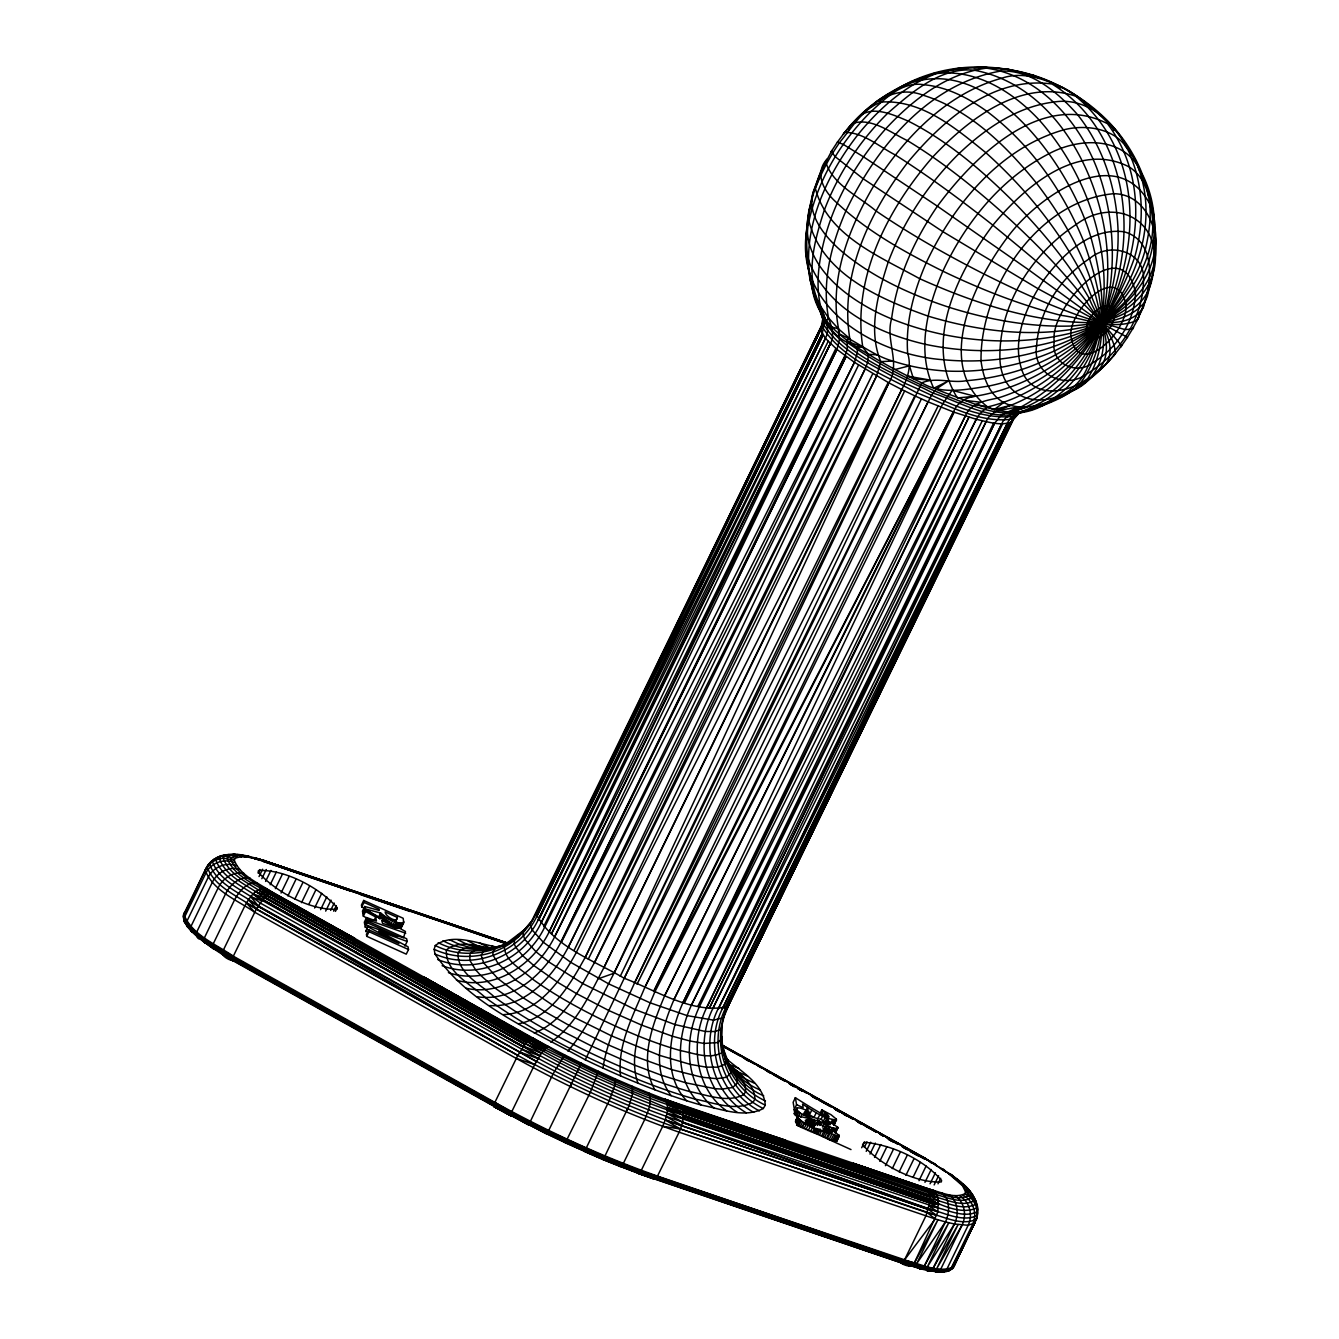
<?xml version="1.0" encoding="UTF-8"?>
<svg xmlns="http://www.w3.org/2000/svg" width="1339" height="1339" viewBox="0 0 1339 1339"><rect width="100%" height="100%" fill="white"/><g stroke="black" fill="none" stroke-linecap="round" stroke-linejoin="round"><path stroke-width="1.5" d="M900.846 1262.794L910.47 1266.024C887.64 1255.112 911.156 1272.552 914.286 1263.079L937.869 1211.845L682.405 1122.534L928.563 1208.983C943.995 1212.264 961.753 1222.741 977.185 1215.544C978.073 1206.623 972.951 1197.669 964.934 1193.719C953.05 1199.342 939.426 1191.074 927.442 1188.865L853.345 1163.373L928.078 1189.869L681.015 1106.165L785.424 1140.343L680.061 1104.826C629.263 1086.582 580.021 1064.103 532.805 1037.959L271.717 892.025C258.695 882.903 240.183 875.907 234.292 860.123L235.279 858.282C245.388 854.198 256.703 859.621 266.628 862.031L507.514 943.66M497.773 947.242C478.157 943.878 453.084 932.346 435.259 945.518L434.171 949.318L434.974 953.987C471.864 970.675 519.365 953.301 536.654 916.646L820.673 329.863L822.732 319.201L810.162 280.437L806.48 256.502L806.162 233.555L808.723 211.713L812.991 192.531L820.589 171.877L831.988 150.47L831.301 151.491L835.201 156.68L862.919 178.589L942.656 231.53L1038.01 288.705L1127.455 337.311L1120.793 346.885L1121.546 345.747C1085.059 300.003 1038.093 262.411 992.885 225.186C961.402 200.365 929.182 176.397 895.289 154.956C879.204 146.788 863.421 132.243 844.641 132.377L837.427 142.152L843.235 144.378L863.454 156.814L937.4 206.189L1029.105 270.143L1101.16 322.599L1124.877 329.561L1132.409 329.126L1133.514 327.369L1127.237 337.595M1138.953 313.008L1138.886 317.159L1132.409 329.126M1153.599 224.801L1153.699 220.634L1154.369 224.701M232.902 960.615L222.86 954.791C248.92 965.687 216.935 959.377 223.278 950.272L244.652 906.285C248.954 898.519 254.795 888.945 264.402 887.69L354.768 938.455L270.378 892.46L530.11 1039.332L269.608 892.795C253.958 884.577 233.823 875.421 226.96 858.115L230.693 854.818L234.827 854.366L246.393 857.077M530.11 1039.332L269.808 892.695L260.285 888.611L528.503 1040.654L268.52 893.548L529.273 1039.934C579.067 1064.354 628.393 1090.8 681.618 1107.135L929.015 1191.827L681.484 1106.868C630.602 1087.05 579.502 1066.514 532.805 1037.959L525.541 1043.751L517.808 1055.4L494.878 1102.399L494.041 1106.7L510.845 1115.722L511.448 1112.324L534.679 1064.572L541.374 1053.358L547.986 1046.228M722.257 1026.544L721.654 1038.93L717.955 1042.545L704.029 1043.432L689.786 1040.972L672.262 1036.185L641.666 1025.122L608.642 1010.443L576.557 993.622L557.292 982.073L533.776 965.519L522.695 955.728L515.917 947.46L514.243 944.012L514.427 938.689L523.315 930.923L532.571 920.178L525.089 929.199L504.401 944.966C503.213 960.632 522.26 969.486 532.186 978.876C554.631 995.044 578.933 1008.485 603.755 1020.619C628.543 1032.469 653.984 1043.148 680.463 1050.596C693.569 1053.04 708.883 1059.618 721.604 1052.872L722.943 1050.663L721.754 1036.269C721.57 1065.175 739.061 1092.858 765.305 1105.16L763.297 1108.508C744.082 1118.684 720.968 1108.759 701.167 1105.06C661.181 1093.796 622.735 1077.694 585.31 1059.802C532.788 1030.578 469.671 1005.338 434.974 953.987M765.305 1105.16C763.615 1083.402 740.132 1071.1 725.37 1057.86M964.934 1193.719L965.519 1191.693L962.473 1185.718L948.045 1173.131C961.402 1180.948 975.796 1192.714 977.972 1209.201L977.219 1211.778C961.988 1219.143 944.832 1207.778 929.249 1206.171L937.869 1211.845L938.321 1197.869L934.522 1190.873L665.182 1099.302C670.086 1107.638 666.136 1118.115 662.688 1126.3L641.331 1170.286L638.82 1173.265L602.098 1159.189L604.692 1155.758M365.514 908.696L361.764 906.988L361.43 905.08L363.689 900.444L403.19 918.269L403.692 922.705L398.771 923.09L396.528 927.709L400.579 928.161L401.499 926.119M1002.643 423.743L718.323 1009.137L1007.246 423.442C1011.631 413.45 1023.314 411.358 1032.754 409.165C1049.809 402.821 1068.171 396.829 1080.606 382.787C1111.353 341.378 1103.754 284.136 1090.917 237.472C1068.472 157.885 969.336 25.023 879.12 101.714M183.912 918.788L183.778 914.119L205.152 870.132C210.022 858.081 225.789 850.6 237.673 857.144M187.56 925.366L189.084 927.944L184.464 922.002L184.046 918.169L205.704 873.43C210.658 862.986 224.132 857.948 234.71 862.634M184.564 914.052L206.44 867.722M602.952 1068.087C607.454 1038.076 622.334 1010.61 634.468 983.094L921.784 382.87C935.81 376.761 951.51 383.523 966.306 380.711C985.052 379.205 1003.53 375.422 1021.406 369.597C1056.705 358.417 1086.866 336.39 1114.081 311.903C1154.77 278.981 1165.566 220.65 1142.401 174.371C1106.031 80.357 980.834 36.504 894.988 90.316M187.242 926.621L186.757 921.517L208.114 877.53C212.985 867.321 225.856 861.563 236.551 865.764M1125.296 145.8L1127.773 148.629C1113.63 121.447 1086.565 96.508 1053.542 102.082C1016.954 106.702 985.303 128.695 959.142 153.466C927.977 184.079 903.474 221.437 888.108 262.344C878.099 293.559 867.622 330.097 880.811 361.614L876.593 376.025L594.432 962.674C579.519 989.002 564.054 1021.456 534.211 1033.022M1053.81 400.194C1077.912 390.486 1099.135 373.648 1115.404 353.479C1114.383 333.193 1096.105 318.364 1086.582 301.493C1061.81 269.323 1033.105 240.401 1003.078 213.169C973.152 186.573 941.752 161.366 907.44 140.628C890.653 132.712 871.505 116.945 852.089 123.59L843.352 134.185C896.209 63.569 1006.141 45.626 1077.761 97.312M808.639 216.248L812.003 199.226M836.992 1140.895L839.285 1135.79L834.548 1131.371L807.517 1118.182L798.027 1115.99L795.651 1122.199L802.195 1127.605L830.967 1140.225L836.691 1141.179L835.971 1138.769M437.635 959.477C474.876 975.026 521.055 955.996 538.194 919.843L822.163 333.746L824.255 323.184L817.175 299.752M857.178 739.881L727.847 1006.627C693.184 1014.544 655.892 990.274 624.208 978.257C593.746 960.297 553.308 946.656 536.186 913.934L820.673 329.863L822.297 323.352L821.995 326.448C842.666 359.639 883.439 374.368 916.445 392.645C946.974 404.361 979.361 424.045 1012.987 418.99L1020.368 411.659L1011.096 422.136L724.667 1008.267L1008.97 422.856L722.29 1008.886C704.398 1044.788 718.357 1092.858 753.74 1112.374M822.146 315.619L822.464 312.389M1013.506 416.864L1013.205 419.927L728.265 1005.924M839.235 1136.259C824.389 1131.17 798.496 1126.902 793.927 1109.68M232.651 960.565L233.321 956.197L256.435 908.863L264.134 897.632L271.717 892.025M820.271 1112.943L821.778 1109.847L831.034 1114.717L836.323 1119.086C833.293 1121.379 834.682 1128.124 833.578 1123.036M834.247 1124.793L836.323 1119.086M581.411 1063.233L546.898 1134.183L493.79 1106.198C545.743 1134.351 599.353 1159.875 655.357 1178.989L910.955 1266.041L901.264 1262.861L904.561 1259.815L925.935 1215.829L929.936 1201.987L683.175 1116.14L930.069 1199.794C943.677 1206.305 961.82 1214.423 976.6 1208.063L977.319 1205.535L974.156 1198.807L965.519 1191.693M1154.988 248.418C1158.419 205.737 1141.514 163.576 1115.504 130.402C1099.219 114.317 1083.351 98.098 1062.681 87.437C1043.416 78.968 1023.13 71.084 1001.79 78.181C945.987 93.613 903.574 138.486 873.564 186.121C847.821 230.023 827.619 282.88 839.72 334.214C857.964 342.098 873.296 355.722 892.845 361.045C909.767 366.585 927.341 369.765 945.1 370.97C982.675 372.962 1020.586 365.865 1055.015 350.701C1101.562 326.934 1162.319 289.391 1155.038 228.785M808.907 212.483C796.872 264.419 849.729 301.744 891.573 318.866C948.096 341.579 1011.866 347.537 1071.233 333.06C1109.278 322.883 1156.16 301.777 1155.473 255.582C1159.289 228.618 1144.828 194.038 1113.763 193.703C1037.424 200.482 980.115 288.337 981.018 360.76C992.032 446.925 1083.703 393.649 1115.404 353.479M824.506 1124.542L826.766 1119.906L837.645 1127.137C834.666 1129.53 836.189 1136.192 834.85 1131.07M835.62 1132.911L837.645 1127.137M811.685 282.445C813.309 316.74 841.093 338.667 868.442 354.249C885.648 364.811 903.524 374.267 921.784 382.87C941.853 395.122 966.39 389.348 988.215 386.151C1037.524 376.376 1080.138 346.918 1113.78 310.497C1139.456 282.579 1161.298 241.673 1149.481 203.277C1115.069 140.813 1035.934 198.44 1007.648 237.053C975.16 279.784 932.982 365.196 987.663 406.922L980.098 413.366L976.248 419.308L684.614 1002.56L968.951 417.149L683.208 1002.141C669.533 1032.285 661.817 1074.28 686.639 1100.792M806.848 229.672C793.592 307.886 876.158 355.053 943.459 359.739C992.567 364.442 1043.382 355.538 1086.749 331.603C1113.579 315.937 1144.41 298.798 1153.431 266.628C1161.181 218.073 1113.01 196.866 1076.338 224.383C1031.984 253.489 998.559 305.041 999.915 359.187C1002.308 414.253 1072.07 410.872 1088.339 364.961C1123.505 283.55 1096.808 184.866 1039.449 120.309C1013.288 92.106 976.064 68.54 936.095 73.645C904.695 85.679 878.869 108.81 857.948 134.653C819.92 183.276 791.098 252.569 820.924 312.171M598.416 1071.317L590.365 1092.289L565.309 1142.82L602.567 1159.206M654.871 1179.174L637.431 1173.064L654.185 1179.19L656.512 1178.052L679.124 1132.208C682.773 1123.906 685.819 1112.86 680.061 1104.826M585.31 1059.802L904.645 390.938L620.242 976.298L901.733 389.515C907.859 378.485 911.641 365.748 907.658 353.195C905.432 322.046 913.834 291.166 926.203 262.812C953.619 204.599 999.497 148.495 1063.384 129.933C1088.339 123.272 1122.936 129.532 1131.137 157.667C1143.991 189.15 1143.908 224.701 1134.669 257.138C1111.437 324.758 1060.019 389.783 987.663 406.922L975.83 404.478L935.877 389.231L931.291 395.658L637.029 984.232L921.433 398.855L634.468 983.094M1148.511 289.492L1143.506 306.815L1136.978 320.423C1113.111 330.9 1085.293 318.481 1060.756 315.301C1020.033 304.84 980.734 289.358 942.874 271.181C905.398 252.452 867.94 231.982 837.21 203.11C824.389 192.264 813.476 173.819 827.117 159.073L825.577 161.584C832.456 184.698 858.65 196.23 876.007 210.943C910.353 234.409 946.623 254.946 983.646 273.842C1018.075 291.065 1053.157 307.267 1089.795 319.251C1106.884 324.841 1133.631 324.641 1143.506 306.815M807.551 225.772L808.237 221.889M337.21 907.725L336.926 909.265C310.564 910.604 275.499 891.975 258.193 872.074L258.477 870.534C284.839 869.195 319.904 887.824 337.21 907.725L335.436 911.39M234.827 854.366L219.981 856.224L208.365 864.525L207.076 866.936C214.792 887.807 239.48 896.561 256.251 909.198L517.808 1055.4C569.996 1084.138 624.225 1109.378 680.497 1129.045L927.291 1212.716C942.957 1215.812 960.883 1226.557 976.482 1219.226L977.939 1212.916L976.918 1205.77L977.185 1215.544M849.11 129.682L849.696 126.703C868.007 106.049 893.113 83.671 922.973 95.169C969.821 109.681 1006.192 145.851 1036.403 183.041C1067.635 223.981 1093.93 270.947 1101.16 322.599C1109.01 350.768 1097.679 383.423 1068.053 392.394M1152.293 276.252L1155.473 255.582L1154.787 240.635M724.416 1015.062L721.052 1029.172L715.294 1031.515L705.352 1031.499L674.839 1024.536L635.004 1009.539L582.967 983.68L548.605 961.804L536.069 951.828L524.754 939.342L522.662 933.216L525.089 929.199M1052.036 401.064L1043.181 405.349L1023.984 411.307C1099.269 392.478 1115.153 298.229 1105.01 232.317C1093.695 161.935 1049.609 84.575 974.39 70.214C940.514 66.833 911.675 92.391 887.69 113.263C859.789 140.662 837.846 174.12 824.104 210.742C814.48 240.769 804.354 276.671 820.489 306.095C823.736 316.238 831.184 327.637 825.427 338.365L540.822 923.475C523.967 958.908 479.613 979.964 442.138 965.72M1149.632 285.625L1151.858 277.876L1147.305 296.471L1136.978 320.423M976.047 1202.037L975.344 1204.481C960.984 1211.326 944.664 1201.05 930.12 1198.84L683.208 1115.186C628.276 1097.461 575.368 1072.824 525.541 1043.751L264.586 897.147L524.972 1044.47L264.134 897.632C249.171 885.531 226.358 877.882 219.395 858.684L220.584 856.458C234.928 850.884 250.711 856.91 264.787 860.81L507.464 943.024M186.238 923.81L196.281 933.952L222.525 952.397L494.275 1103.821C546.63 1132.258 600.575 1158.553 657.332 1176.964L904.176 1260.518C920.144 1262.895 938.003 1274.159 953.77 1266.744L975.93 1220.047L954.573 1264.116C952.832 1272.569 941.183 1273.155 934.572 1271.28M976.482 1219.226L977.252 1216.565L953.351 1267.43L949.652 1270.309C933.819 1273.038 918.203 1266.192 903.323 1261.689L656.512 1178.052C600.307 1158.419 546.279 1133.012 493.991 1104.658L222.525 952.397L232.3 959.109L196.297 934.672L190.456 929.316L190.657 927.057L212.315 882.334C217.052 872.492 229.019 865.814 239.748 869.429M737.237 1112.341C703.829 1090.816 695.694 1043.299 712.666 1008.87L1001.723 423.793C1006.928 411.324 1021.858 412.194 1032.754 409.165L1018.845 412.512C1117.63 378.736 1130.367 242.359 1092.975 158.956C1073.409 115.238 1035.767 75.235 986.475 68.138C946.171 73.478 912.428 100.04 885.564 128.996C851.704 167.224 826.13 214.391 819.267 265.44C815.535 293.844 819.217 328.189 847.637 342.684C882.485 367.472 921.165 386.536 961.101 401.566C987.697 411.625 1016.385 420.061 1043.181 405.349L1031.482 407.96M953.033 1265.974L952.23 1268.585L950.021 1269.523M953.636 1265.439L952.849 1268.066L948.246 1271.046M796.521 1109.428L794.797 1114.851L797.006 1110.182C795.466 1104.608 806.614 1110.751 808.94 1111.37L807.768 1116.341M816.957 183.677L818.698 178.422M570.431 1086.582L571.586 1083.351M518.411 1023.799C551.199 1017.64 570.213 984.198 585.243 957.301L865.044 369.146L867.572 362.601L868.442 354.249L862.818 347.37C851.955 277.273 888.075 208.549 932.747 156.998C968.097 119.338 1021.004 77.896 1075.702 96.174C1179.207 182.305 1122.115 362.551 1009.924 412.379C1085.745 391.992 1119.504 303.233 1118.082 230.994C1116.626 189.033 1103.537 146.788 1076.907 113.882C1057.576 92.307 1031.264 69.645 1000.668 71.067C927.96 83.738 876.007 147.692 845.846 211.043C831.419 244.351 821.661 281.541 828.523 317.879C831.385 326.03 835 335.353 830.398 343.638L549.141 931.911C533.022 965.201 493.94 991.011 456.432 980.181M724.817 1013.171L728.383 1004.049M1015.096 416.78L1011.096 422.136L727.847 1006.627C709.503 1043.048 726.826 1090.95 763.297 1108.508M729.019 1004.685L723.545 1017.623L713.587 1020.167L687.058 1015.598L649.884 1002.727L608.743 983.897L570.95 962.456L543.283 942.221L532.236 930.053L530.211 924.094L821.577 326.18L681.417 615.287M936.614 1271.899L940.781 1269.121L962.088 1225.135C966.925 1215.276 964.532 1201.702 954.975 1195.56M938.036 1271.682C917.55 1267.832 930.572 1274.31 933.25 1268.016L954.456 1224.013C959.042 1214.557 958.121 1201.284 949.15 1194.706M466.056 988.232C503.347 996.835 539.014 968.582 554.748 936.597L836.975 349.479L839.453 339.336L838.331 328.758L828.523 317.879L820.489 306.095L825.862 321.075M822.849 167.844C816.003 181.769 812.723 196.733 808.723 211.713C808.923 230.777 802.178 250.611 812.221 268.637C833.009 311.786 880.393 333.779 924.847 344.207C978.508 355.672 1036.202 352.341 1086.699 330.013C1104.307 319.368 1126.668 317.209 1141.113 301.325C1151.272 290.463 1153.867 274.83 1154.101 260.502M567.853 1051.115C587.637 1028.185 600.039 999.831 614.032 973.219L888.895 382.87C900.929 363.22 885.163 340.156 891.573 318.866C896.829 278.144 914.303 239.832 937.4 206.189C973.637 157.115 1041.324 89.629 1107.453 123.673C1155.925 187.811 1136.493 278.177 1091.452 338.6C1071.669 367.807 1044.052 392.227 1010.995 405.232C1001.923 409.081 990.291 411.542 986.073 421.718L706.473 1007.999C690.154 1041.424 694.64 1088.256 726.608 1110.868M183.878 918.939C195.31 936.564 215.01 947.108 232.953 957.017L511.448 1112.324L548.387 1131.12L604.659 1156.611L629.112 1105.646L632.56 1093.712L632.326 1086.297M929.969 1270.778C913.734 1264.401 919.96 1273.038 924.345 1265.991L945.451 1221.938C949.702 1212.933 950.422 1200.213 942.288 1193.133M477.203 996.735C514.025 1002.593 545.81 972.114 561.242 941.535L845.043 355.739L847.336 349.044L847.018 339.888L849.796 338.633C839.453 275.014 869.681 212.148 907.457 162.755C942.489 120.543 993.086 75.587 1052.086 84.039C1130.97 132.594 1141.196 245.506 1101.16 322.599C1075.669 357.63 1039.466 385.18 997.906 398.051C985.822 400.512 970.474 402.972 965.302 416.061L674.187 999.162C661.449 1028.402 650.084 1067.702 671.14 1095.687M183.878 913.951L183.493 914.872C191.293 935.727 215.847 944.815 232.953 957.017L510.895 1113.646L232.35 958.875L222.525 952.397M759.414 1110.918C723.411 1092.39 707.427 1044.336 725.587 1008.033L1011.096 422.136C999.748 426.187 987.496 421.685 976.248 419.308L691.66 1004.618C677.015 1035.817 673.35 1079.954 701.167 1105.06M489.739 1005.556C525.775 1008.116 553.325 975.846 568.539 946.673L854.466 362.35L857.412 352.542L857.111 346.952L862.818 347.37L850.868 342.583L849.796 338.633L838.331 328.758L831.335 326.934M955.326 1262.376L960.214 1250.911M955.376 1262.208L960.247 1250.793M976.248 419.308L953.468 411.994L653.7 991.412L942.639 404.027L952.113 390.285L974.959 396.294L957.385 397.934C922.722 342.282 957.887 271.934 992.885 225.186C1023.9 187.36 1078.113 140.31 1129.447 167.074C1156.16 185.133 1151.707 222.307 1145.314 249.573C1136.192 284.002 1112.625 311.468 1088.574 336.608C1057.961 367.472 1018.008 389.331 974.959 396.294C965.386 397.482 957.05 402.955 953.468 411.994L664.68 995.731C652.729 1024.268 638.536 1060.404 654.838 1089.795M816.388 1128.359L814.313 1133.028L814.648 1127.773L812.405 1132.392M637.9 1083.167C627.506 1052.688 643.323 1019.95 654.821 991.881L953.468 411.994L928.011 401.817L644.712 987.646C633.163 1015.431 617.162 1045.023 620.543 1075.92M798.412 1118.45L796.22 1123.136L797.743 1116.458M550.747 1042.16C576.205 1024.72 589.763 994.408 603.805 967.846L888.226 382.485L594.432 962.674M953.77 1266.744L974.976 1222.156M816.388 185.435C801.793 210.792 825.092 237.472 843.704 253.054C874.702 278.395 911.792 295.082 949.602 307.468C989.337 319.837 1030.946 327.486 1072.69 325.98C1097.11 322.984 1126.902 323.268 1144.142 302.798C1152.829 279.182 1154.251 239.865 1124.04 231.781C1090.046 227.412 1061.978 255.146 1043.449 280.387C1025.607 307.317 1009.656 343.487 1023.967 375.271C1037.022 399.122 1069.727 391.992 1087.82 378.418C1113.529 337.127 1098.616 283.985 1083.686 241.388C1063.082 190.941 1030.712 144.378 986.943 111.388C968.365 98.082 947.276 86.951 924.178 84.775C902.285 81.06 886.083 97.981 871.254 111.304C840.992 141.231 818.146 179.376 808.99 221.136C822.414 274.679 880.878 299.333 928.145 316.138C983.763 332.875 1044.788 339.721 1101.16 322.599C1138.2 280.855 1158.704 219.178 1137.38 165.333C1118.165 135.858 1076.79 138.787 1049.173 153.617C1001.036 178.321 965.285 222.676 942.874 271.181C927.492 307.317 916.127 350.885 933.752 388.277L947.995 381.197L935.877 389.231M674.187 999.162L954.138 412.228L664.68 995.731M733.621 992.802L729.102 1002.225L733.655 992.835M683.208 1002.141L965.302 416.061M712.666 1008.87L994.626 423.224L1001.304 415.04L1018.628 406.922L998.074 410.554L975.83 404.478M570.381 844.323L588.591 806.781M593.144 797.391L611.337 759.849M615.89 750.459L634.1 712.917M638.636 703.527L656.846 665.985M658.671 662.236L679.593 619.053M791.299 390.385L794.931 382.854M806.748 358.417L804.923 362.183L809.409 352.743M814.012 343.387L817.644 335.871L813.961 343.353M1001.723 423.793L717.955 1009.171C700.464 1044.437 711.796 1092.356 746.325 1112.86M858.985 736.132L879.89 692.933M881.715 689.183L902.62 645.984M907.156 636.594L922.621 604.659M929.885 589.645L945.334 557.71M952.615 542.697L968.064 510.762M975.328 495.731L981.688 482.592M983.512 478.843L988.048 469.453M1008.953 426.254L1010.778 422.488L1008.953 426.237M795.784 1120.609L798.027 1115.99L795.5 1121.094L796.236 1120.408M258.176 873.246L259.967 869.563M259.03 876.56L262.595 869.229M261.825 878.685L266.294 869.513M265.591 881.43L270.93 870.417M270.16 884.761L276.403 871.923M275.382 888.644L282.512 873.965M281.056 893.013L289.09 876.493M287.902 895.942L295.919 879.438M294.781 899.205L302.815 882.686M301.526 902.67L309.543 886.167M308.79 904.428L315.92 889.749M314.598 908.026L321.728 893.331M320.59 909.666L326.816 896.829M325.678 911.106L331.034 900.109M330.649 910.403L334.214 903.072M333.629 911.139L336.307 905.633M361.764 906.988L364.007 902.369L363.689 900.444M364.71 906.486L362.467 911.123L362.869 913.483L365.112 908.846L364.71 906.486L379.255 910.453L379.037 909.148L364.007 902.369M397.666 935.81L403.491 937.852L405.432 931.459L365.212 909.482L362.969 914.102L363.321 916.144L371.807 920.73M363.321 916.144L365.564 911.508L365.212 909.482M366.585 917.55L364.342 922.186L364.693 924.195L366.936 919.575L366.585 917.55L376.443 921.081L375.74 917.014L365.564 911.508M367.171 920.947L364.928 925.567L365.246 927.492L367.489 922.856L367.171 920.947L406.688 938.773L407.14 941.451L404.897 946.087M367.974 925.701L365.949 931.576L367.974 925.701L397.716 936.413L367.489 922.856M368.192 926.939L398.922 943.459L368.677 929.785L366.417 934.421L366.752 936.329L406.269 954.155L408.512 949.535L408.06 946.84L378.686 931.074L407.14 941.451M374.25 920.094L375.74 917.014M366.752 936.329L368.995 931.71L368.677 929.785M381.13 913.533L378.87 918.169L380.577 913.014L365.112 908.846L378.452 917.7L380.577 913.014L387.289 918.052L398.771 923.09M379.874 919.123L382.117 914.504M381.883 918.621L383.372 915.525M382.301 920.981L384.544 916.361M384.293 920.244L385.799 917.165M385.783 921.132L387.289 918.052M387.272 921.952L388.779 918.855M389.063 922.839L390.553 919.759M390.268 925.299L392.528 920.68M392.344 926.203L394.587 921.567M395.892 920.512L397.398 917.433L385.163 911.909C385.18 916.328 397.733 923.776 397.398 917.433M394.704 925.299L396.193 922.22M397.532 922.688L395.29 927.324L393.951 926.839M397.783 928.027L400.026 923.391M398.838 928.212L401.097 923.575M399.809 928.262L402.051 923.625M400.579 928.161L403.742 921.483M400.913 928.011L403.173 923.374M401.449 927.341L403.692 922.705M557.693 870.635L550.396 885.648L565.828 853.713L559.518 866.885M570.447 844.357L577.745 829.343M579.569 825.594L588.691 806.831M593.261 797.458L600.558 782.445M602.383 778.695L611.488 759.916M616.057 750.543L620.61 741.153M625.179 731.78L634.301 713.018M638.854 703.628L643.423 694.255M647.976 684.865L657.098 666.102M661.65 656.713L663.475 652.963M670.772 637.95L679.894 619.187M693.585 591.051L706.339 564.773M713.637 549.76L726.408 523.499M736.45 502.845L749.204 476.584M759.246 455.946L772.017 429.668M782.043 409.031L789.341 394.017M791.165 390.268L794.814 382.753M653.7 991.412L938.087 406.018L644.712 987.646M722.29 1008.886L1007.246 423.442M745.505 968.448L747.329 964.699M749.154 960.95L756.451 945.937M768.301 921.55L770.126 917.784M771.95 914.035L779.231 899.021M792.002 872.76L799.299 857.747M814.782 825.862L822.079 810.848M835.754 782.712L844.876 763.95M861.278 730.173L867.655 717.051M884.058 683.275L890.452 670.136M906.854 636.376L913.231 623.238M929.634 589.461L936.028 576.339M943.309 561.326L945.133 557.576M954.255 538.814L956.079 535.064M977.035 491.898L978.859 488.149M986.157 473.152L987.981 469.386M727.847 1006.627L1012.619 420.546M795.383 1097.695L793.14 1102.332L794.328 1109.311L796.571 1104.675L795.383 1097.695C792.521 1095.921 848.641 1132.024 821.778 1109.847M794.111 1113.546L796.772 1108.039M794.278 1114.065L797.408 1107.889M795.533 1115.655L797.793 1111.019L797.006 1110.182M796.621 1116.592L798.864 1111.956L797.793 1111.019M795.5 1121.697L798.496 1115.772M795.651 1122.199L800.237 1112.994L798.864 1111.956M796.906 1123.906L799.165 1119.27M800.672 1117.362L802.161 1114.282L800.237 1112.994M797.776 1124.676L800.036 1120.04M803.735 1114.935L805.241 1111.855L809.258 1113.245M805.978 1110.433L807.467 1107.353L802.563 1104.123L803.166 1107.654L796.571 1104.675M798.948 1125.547L801.191 1120.927M804.454 1115.119L805.944 1112.04M807.099 1111.169L808.589 1108.073L807.467 1107.353M805.325 1115.404L806.831 1112.324M800.387 1126.517L802.647 1121.898M806.463 1115.822L807.969 1112.726M805.526 1123.019C804.722 1115.32 820.506 1126.25 813.727 1125.547C811.534 1125.53 801.174 1119.806 807.032 1119.923M811.769 1110.115L809.509 1114.734L813.961 1117.429L816.221 1112.809L808.589 1108.073M806.178 1123.203L807.668 1120.107M804.069 1128.66L806.329 1124.024M806.865 1123.438L808.354 1120.341M807.702 1123.756L809.208 1120.676M805.978 1129.631L808.22 1125.011M808.672 1124.191L810.179 1121.094M809.543 1124.593L811.049 1121.513M810.296 1124.978L811.802 1121.898M808.187 1130.668L810.43 1126.049M810.965 1125.346L812.455 1122.266M811.685 1125.781L813.191 1122.701M813.208 1123.354L814.698 1120.258C822.882 1120.76 829.226 1129.714 837.879 1128.275M812.505 1126.333L814.012 1123.254M810.446 1131.639L812.689 1127.02M813.124 1126.785L814.631 1123.689M813.66 1127.237L815.166 1124.157M817.51 1119.404L819.753 1114.768L816.221 1112.809M820.606 1114.818L822.096 1111.738M816.706 1124.157L818.213 1121.078M821.175 1115.086L822.682 1112.006M817.476 1124.157L818.983 1121.078M817.309 1125.563L819.552 1120.927M821.075 1119.304L822.564 1116.224L819.753 1114.768M818.916 1124.743L820.422 1121.664M823.016 1115.99L824.523 1112.893M815.669 1133.413L817.911 1128.794M819.903 1125.463L821.41 1122.383M824.305 1116.676L825.812 1113.579M816.941 1133.698L819.183 1129.062M826.749 1114.132L822.983 1122.115L824.606 1122.818L826.849 1118.182L836.49 1120.174M818.146 1133.848L820.389 1129.212M826.096 1117.747L827.602 1114.667M822.397 1127.036L823.887 1123.94M819.635 1134.786L821.878 1130.166M822.665 1131.321L824.171 1128.225L832.172 1132.677L825.544 1130.501L823.067 1128.476L824.171 1128.225M826.247 1123.454L828.49 1118.835M823.2 1131.438L824.707 1128.359M824.991 1128.409L826.498 1125.329M821.56 1135.941L823.803 1131.321M826.665 1125.48L828.172 1122.383L826.766 1119.906M827.318 1125.865L828.172 1122.383M822.966 1136.727L826.648 1129.045M826.012 1132.493L827.519 1129.413M830.799 1123.17L832.306 1120.09M824.556 1137.531L829.695 1126.769M832.038 1123.471L833.544 1120.392L831.77 1123.404M828.222 1133.614L829.728 1130.518M833.159 1123.655L834.666 1120.559M826.364 1138.384L828.607 1133.748M828.858 1133.982L830.347 1130.903M830.9 1130.869L832.406 1127.789M829.561 1134.166L827.301 1138.786L851.001 1149.582M833.929 1125.078L836.54 1119.689M832.239 1131.271L833.745 1128.174M829.159 1139.556L831.419 1134.936M833.511 1131.572L835.017 1128.476M834.699 1131.74L836.189 1128.66M830.967 1140.225L833.226 1135.589M835.302 1133.179L837.929 1127.823M832.557 1140.728L834.8 1136.091M833.812 1141.062L836.055 1136.426M834.431 1141.179L836.674 1136.56M835.369 1141.313L837.611 1136.677M837.31 1137.899L838.817 1134.819M836.172 1141.313L839.185 1135.455M836.691 1141.179L839.285 1135.79M861.68 1147.741L864.341 1142.234C892.544 1145.096 922.872 1158.988 941.602 1180.395L941.317 1181.935C914.939 1183.274 879.89 1164.645 862.584 1144.745L864.341 1142.234M864.308 1147.406L866.986 1141.899M866.216 1151.356L870.668 1142.184M869.982 1154.101L875.321 1143.088M874.551 1157.432L880.794 1144.594M879.773 1161.315L886.903 1146.636M885.447 1165.683L893.481 1149.163M892.276 1168.612L900.31 1152.109M899.172 1171.876L907.189 1155.356M905.9 1175.341L913.934 1158.838M913.165 1177.098L920.295 1162.419M918.989 1180.697L926.119 1166.001M924.964 1182.337L931.208 1169.499M930.069 1183.776L935.409 1172.78M934.153 1184.915L938.606 1175.742M938.02 1183.81L940.698 1178.303M185.083 911.692L183.778 914.119C191.611 934.94 216.098 944.162 233.321 956.197L494.878 1102.399C547.115 1131.204 601.445 1156.394 657.75 1176.178L904.176 1260.518C919.157 1265.004 934.856 1271.916 950.757 1269.171L972.549 1224.482C977.721 1214.122 973.219 1200.414 962.942 1195.074M954.523 1264.284L974.976 1222.122M953.284 1267.062L974.641 1223.076L951.159 1268.485M538.194 919.843L823.083 335.035L538.563 920.345L825.427 338.365L820.673 329.863M825.427 338.365L836.975 349.479L551.484 933.852L835.871 348.508L549.141 931.911M561.242 941.535L846.097 356.475L561.644 941.819L854.466 362.35L836.975 349.479M603.805 967.846L888.895 382.87L854.466 362.35M994.626 423.224L709.235 1008.384L993.672 423.057L706.473 1007.999M536.654 916.646L822.163 333.746M585.243 957.301L872.743 373.732L588.306 959.092L876.593 376.025M888.895 382.87L901.733 389.515L614.032 973.219L598.684 978.642M540.822 923.475L828.188 341.294L543.667 926.621L830.398 343.638L544.488 927.509C527.984 961.971 485.99 985.337 448.414 972.65M568.539 946.673L858.584 364.995L574.113 950.339L865.044 369.146L576.573 951.945C561.476 979.847 538.295 1013.188 503.531 1014.611M624.208 978.257L914.855 395.875L928.011 401.817M691.66 1004.618L982.257 420.781L697.937 1006.208L986.073 421.718L699.443 1006.593C683.911 1038.913 684.396 1084.623 714.541 1108.424M554.748 936.597L845.043 355.739M184.782 912.445L183.326 915.658L184.464 922.002L186.807 924.077M924.345 1265.991L948.799 1222.708L927.442 1266.694L954.456 1224.013L968.164 1225.302L975.16 1222.725M933.25 1268.016L958.105 1224.549L936.748 1268.535L962.088 1225.135M626.049 1111.788L627.807 1108.826M906.955 378.033L908.076 376.226L930.069 380.058L913.449 378.837L909.499 365.815L895.088 369.497M831.301 151.491L837.678 141.716M954.456 1224.013L945.451 1221.938L916.596 1263.748L937.953 1219.762L914.286 1263.079L640.963 1170.989L604.659 1156.611M826.012 321.276L828.523 317.879M904.561 1259.815L935.275 1218.975L945.451 1221.938M1113.579 355.956L1121.546 345.747M1105.914 364.426C1119.304 343.085 1096.758 318.481 1089.36 298.597C1068.84 263.08 1042.395 231.329 1013.807 202.055C982.357 170.856 948.297 141.281 908.495 121.23C893.197 114.752 869.111 103.103 856.374 119.774M522.662 933.216L530.211 924.094L538.529 910.035L536.186 913.934L820.991 326.8L823.083 324.59M871.656 106.651L876.459 101.563L883.69 96.826M1017.506 414.002L1015.38 416.228C976.499 420.965 939.543 397.7 904.695 383.222C876.024 366.267 840.189 352.693 822.682 322.85M564.556 1054.847L552.974 1074.096L528.62 1125.095L222.642 954.489M514.427 938.689L519.281 935.66C495.832 954.305 462.273 959.075 435.259 945.518M522.177 933.116C500.401 956.9 463.076 962.791 434.171 949.318M1082.966 383.456L1089.243 378.184M987.663 406.922L994.141 409.583L1004.066 402.252M943.208 1272L946.807 1269.272L968.164 1225.302C973.202 1215.109 969.587 1201.418 959.594 1195.694M903.306 86.834L912.462 81.16L919.893 78.917M1093.745 374.702C1122.517 352.241 1094.381 308.003 1085.829 281.642C1061.392 232.618 1026.528 189.117 985.805 152.646C956.13 128.661 922.086 99.605 881.514 102.015C862.801 108.325 851.872 127.891 839.62 142.453C829.762 156.78 821.51 172.212 815.418 188.498C827.469 235.865 880.811 257.004 919.742 278.73C976.616 304.187 1038.16 324.389 1101.16 322.599M884.928 95.956L891.707 92.257M216.767 857.948L213.738 859.387L205.152 870.132C212.968 890.971 237.472 900.193 254.678 912.21L516.251 1058.429C568.489 1087.235 622.819 1112.408 679.124 1132.208L935.275 1218.975L927.291 1212.716M213.922 860.241L210.826 861.713L209.537 864.107C217.203 884.711 241.522 893.498 258.209 905.783L519.75 1051.969C571.201 1081.611 625.698 1105.88 681.584 1125.831L928.429 1209.435L936.748 1215.494L680.497 1129.045L662.688 1126.3M227.061 854.633L217.018 857.63L215.797 859.906L212.483 861.747C219.931 882.066 244.016 890.335 260.067 902.921L521.574 1049.09C572.757 1078.297 626.619 1103.319 682.539 1121.998L938.606 1208.146L929.818 1202.924L683.074 1118.333C627.388 1100.658 574.247 1075.1 523.432 1046.462L262.494 899.624L523.131 1046.88L261.959 900.293C246.694 887.506 222.977 879.823 215.797 859.906L223.144 858.081L234.292 860.123M1029.825 408.73C998.609 426.472 963.009 402.738 932.915 393.063C894.368 373.112 847.386 356.743 822.732 319.201M507.766 942.505C486.258 953.669 459.729 953.786 438.204 942.639M442.991 940.698C461.436 950.891 483.664 951.56 503.548 945.501L495.564 947.543L492.719 952.263L493.288 955.544L498.326 963.812L515.197 979.679L552.07 1004.752L574.866 1017.673L611.655 1035.951L659.709 1055.4L690.288 1064.388L706.289 1067.15L717.905 1067.166L724.633 1064.438L726.156 1059.099L723.027 1047.851M921.751 78.348L934.237 73.327L942.171 71.971M1009.924 412.379L1026.862 407.324M994.141 409.583L1010.995 405.232M498.928 946.188L484.166 950.272L481.119 955.31L483.73 962.959L497.907 978.591L523.047 997.739L544.672 1011.497L569.075 1025.356L608.458 1044.922L634.837 1056.304L671.609 1069.593L701.753 1077.192L716.633 1078.698L726.525 1077.242L730.96 1072.89L731.077 1069.694L722.391 1046.328M964.599 68.942L968.281 68.138L958.054 68.423L944.162 71.62L947.928 71.519M950.238 1269.79C934.354 1272.552 918.721 1265.556 903.708 1261.238L640.544 1171.625M940.246 1271.431L948.966 1270.728M241.288 856.307L247.146 855.922L252.519 858.148M492.719 948.079L476.316 949.552L470.056 953.468L469.822 960.331L475.613 969.838L480.718 975.445L495.012 988.082L525.373 1009.455L563.635 1031.783L591.654 1046.077L634.268 1065.024L661.215 1075.167L685.535 1082.749L714.775 1088.657L722.123 1089.076L732.751 1087.502L737.521 1082.833L736.232 1075.284L725.018 1058.931M243.464 855.588L227.915 854.617M638.418 1173.399L619.907 1166.336L623.037 1164.093L644.762 1119.421C648.076 1111.37 652.495 1101.712 648.963 1093.076M1022.628 411.575L1012.937 412.563L1020.753 412.395M973.855 67.686L987.211 67.486M506.343 943.326L262.494 860.241L252.485 857.847L264.352 860.626L254.142 858.349M947.46 1271.213L945.87 1271.196M490.091 948.665L495.413 948.313M880.811 361.614L892.845 361.045M944.664 1271.531L931.258 1270.276L912.495 1265.405L655.825 1178.688C599.621 1159.674 545.944 1133.899 493.773 1105.796M935.225 1271.615L943.945 1271.832M256.72 882.786C246.493 882.301 238.911 891.607 234.576 899.841L212.884 944.564L213.571 948.849L203.98 941.702L203.813 939.074L225.688 893.615C230.124 884.811 239.396 876.225 249.958 878.033M993.337 68.306L1008.685 69.243L1016.569 71.77M721.888 1045.374L925.584 1158.52L945.819 1171.809L941.25 1168.964M868.442 354.249L877.229 354.868M1014.828 412.78L998.074 410.554M481.622 948.782L470.558 947.594L459.779 944.547L449.553 939.727M486.559 948.598C477.32 947.878 465.286 945.033 458.105 952.632C456.549 973.235 481.605 984.901 494.643 997.237C524.185 1018.51 556.137 1036.185 588.809 1052.153C621.396 1067.752 654.871 1081.778 689.702 1091.586C706.942 1094.8 727.077 1103.436 743.814 1094.582L745.572 1091.67C746.241 1079.636 734.391 1071.652 727.328 1063.551M963.159 400.143L980.834 402.269M928.044 1270.56L937.333 1271.849M237.137 854.55L249.941 856.726M853.345 1163.373L927.09 1188.463L929.433 1193.032L930.12 1198.84L938.924 1204.514L929.818 1202.924L666.889 1113.496L682.539 1121.998M805.241 1111.855C798.663 1115.019 821.995 1119.17 822.062 1119.772C822.196 1122.936 834.515 1127.287 828.824 1122.785M244.25 873.547C233.555 870.718 222.793 878.384 218.224 887.74L196.866 931.71C194.255 938.739 206.574 944.464 190.456 929.316M1024.318 73.561L1033.942 75.486L1038.528 77.997M924.513 1158.453L934.639 1163.742L936.697 1166.118M493.304 948.681C478.458 946.556 459.26 939.141 446.423 949.954C444.732 972.081 471.629 984.583 485.622 997.823C517.323 1020.653 551.618 1039.633 586.666 1056.772C621.647 1073.493 657.583 1088.557 694.941 1099.085C713.453 1102.533 735.078 1111.805 753.02 1102.298L754.911 1099.185C754.527 1082.95 738.14 1072.321 727.01 1062.681M223.161 954.975L212.868 948.246M930.622 1270.594L911.993 1265.74L655.825 1178.688C599.956 1158.637 545.977 1133.631 493.84 1105.311L222.425 953.586L203.796 941.133L190.64 930.036M919.575 1268.636L929.316 1270.828M929.902 1202.405L938.924 1204.514L683.175 1116.14L929.902 1202.405L683.074 1118.333L667.307 1110.399M907.742 376.075L912.746 377.297M235.279 858.282L224.299 855.939L223.144 858.081C229.873 876.509 251.699 883.991 266.227 895.44L255.531 891.757L265.976 895.674L526.779 1042.378L266.612 895.088L527.566 1041.524C578.415 1065.693 628.209 1093.31 682.438 1109.328L929.433 1193.032C942.84 1195.058 957.854 1204.514 971.076 1198.204L970.808 1192.982L968.331 1189.35L954.054 1177.701M929.936 1201.987L938.924 1204.514M921.282 1268.786L901.716 1262.811M909.599 1265.589L900.293 1262.459L920.696 1268.87M266.628 862.031L255.063 857.897L262.494 860.241M933.116 1163.39L952.38 1175.424L960.883 1182.638L956.716 1178.805M666.136 1100.742L785.424 1140.343M640.126 1172.177L903.323 1261.689M490.911 948.464L479.044 942.706M258.209 905.783L250.728 896.745L261.657 900.729L253.104 894.05L264.134 897.632M927.09 1188.463L934.522 1190.873M928.429 1209.435L665.249 1119.956L680.497 1129.045M254.443 858.483L260.268 860.441M346.366 889.063L265.038 860.96L507.933 943.326M516.251 1058.429L534.679 1064.572M413.299 911.742L507.13 943.326M638.05 1173.399L910.47 1266.024M262.862 860.308L508.217 943.392M505.573 943.409L262.695 861.027L505.305 943.459M901.917 1262.727L639.255 1173.014M262.243 861.111L351.136 891.305M360.693 894.72L410.102 911.491M930.069 1199.794L683.208 1115.186C630.803 1091.854 576.389 1072.037 527.332 1041.759L266.612 895.088M1054.379 84.374L1060.873 87.972M814.698 1120.258L802.161 1114.282M366.936 919.575L405.734 933.233M639.691 1172.646L911.993 1265.74M519.75 1051.969L537.993 1058.63M640.963 1170.989L912.997 1264.953M203.98 941.702L205.654 943.108L196.682 935.961M521.574 1049.09L539.701 1055.885L262.494 899.624M725.152 1058.814L728.332 1060.036M665.182 1099.302L680.346 1105.144M257.958 889.933L268.001 893.883M602.098 1159.189L620.392 1166.637M523.666 1046.11L541.374 1053.358M730.073 1064.739L738.743 1068.321M904.176 1260.518L913.483 1264.418M525.541 1043.751L542.981 1051.148L527.566 1041.524M682.438 1109.328L666.839 1102.633L928.663 1190.84C941.401 1192.698 955.661 1201.719 968.197 1195.71L967.946 1190.722L965.586 1187.258L962.473 1185.718M602.316 1159.256L583.704 1151.155L585.98 1148.577L609.161 1100.792L614.618 1085.979L615.438 1079.033M826.849 1118.182L822.564 1116.224M927.442 1188.865L936.145 1192.698L681.015 1106.165L928.663 1190.84L937.417 1195.058M747.58 1076.121L738.325 1072.037L727.044 1063.668M667.274 1104.909L682.99 1111.922L930.019 1196.848L667.441 1107.52L929.969 1195.961C944.062 1197.685 959.678 1207.811 973.486 1201.167L973.202 1195.694L964.699 1188.999M368.995 931.71L408.512 949.535M958.891 1181.919C967.176 1185.718 972.817 1194.07 976.298 1202.204L974.457 1199.493M190.925 930.689L193.034 932.48L186.305 924.58M754.727 1083.368L745.02 1078.799L736.35 1072.69L730.123 1066.38M241.388 856.742L238.208 855.236L234.275 855.671L230.71 858.818C236.802 875.522 256.569 882.418 269.808 892.695M546.982 1134.016L565.543 1142.836M901.733 389.515L914.855 395.875M262.461 887.857L354.768 938.455M457.804 939.744L467.495 944.564L477.755 947.61L486.342 948.464L476.717 945.501L467.679 940.748M760.134 1089.963C745.94 1084.222 734.257 1073.543 725.972 1060.806M233.321 956.197L222.96 950.991L220.968 948.799M723.227 1046.345L935.844 1164.645M763.715 1095.838C745.589 1088.138 731.563 1072.723 723.964 1054.73M510.494 1115.454L493.873 1106.533L510.544 1115.655M547.015 1046.797L270.378 892.46L545.843 1047.818L531.533 1038.445L424.48 977.403L547.015 1046.797L424.48 977.403M510.845 1115.722L232.45 960.431M929.433 1193.032L938.321 1197.869L682.689 1110.5L929.969 1195.961L938.84 1201.05M536.303 1061.559L257.958 906.218L248.485 899.741L256.435 908.863L517.808 1055.4L257.958 906.218M493.89 1105.06L510.711 1114.232M765.456 1100.926C746.409 1092.206 731.278 1075.518 724.951 1055.517M888.945 1139.589L892.594 1141.598M903.507 1147.657L907.156 1149.649M721.554 1045.893L725.186 1047.918M745.204 1059.065L748.869 1061.342M767.029 1071.233L770.661 1073.259M774.31 1075.284L785.223 1081.376M788.855 1083.402L794.312 1086.448M801.592 1090.498L797.944 1088.473L801.626 1090.699M812.505 1096.574L816.137 1098.599M819.769 1100.641L830.699 1106.717M837.963 1110.767L834.331 1108.742L837.929 1110.634M841.612 1112.793L852.525 1118.885M857.981 1121.931L861.613 1123.957M865.245 1125.982L876.158 1132.058L856.123 1120.793M879.807 1134.1L883.439 1136.125L879.79 1134.016M901.632 1146.251L924.998 1159.39M666.203 1116.709L681.735 1125.346M722.34 1045.123L925.584 1158.52L931.726 1163.256M722.809 1045.508L917.801 1154.636L918.085 1156.042M723.278 1046.546L739.664 1055.701M743.296 1057.726L754.225 1063.836M757.857 1065.861L761.506 1067.903M765.138 1069.928L785.156 1081.125M788.805 1083.167L792.437 1085.193M796.069 1087.235L806.999 1093.327M810.631 1095.369L830.649 1106.55M841.578 1112.659L852.491 1118.768M901.632 1146.234L926.337 1159.172L916.361 1154.067L925.584 1158.52L917.901 1154.77M812.539 1096.792L816.171 1098.834M836.189 1110.014L839.838 1112.04L836.189 1110.064M858.031 1122.199L861.663 1124.241M797.994 1088.741L801.626 1090.783M212.65 947.794L510.51 1115.136M270.227 892.527L545.843 1047.818M493.991 1104.658L222.709 951.711M523.131 1046.88L253.104 894.05M493.84 1105.311L510.577 1114.717M494.509 1103.219L511.147 1113.01M256.435 908.863L246.426 902.955L254.678 912.21M491.781 945.619L494.777 947.393M494.878 1102.399L511.448 1112.324M222.425 953.586L232.25 959.611M529.273 1039.934L544.488 1049.274M264.402 887.69L271.214 892.125M1083.803 101.814L1095.905 111.254M941.016 1168.328L953.954 1177.366M204.281 942.204L213.571 948.849M950.389 1174.002L952.38 1175.424M942.974 1168.93L944.598 1170.102M197.034 936.513L205.118 942.924M191.326 931.274L197.486 936.965M971.327 1195.794L973.537 1198.137L972.365 1194.873L966.49 1187.526M186.506 925.316L192.398 932.178M186.824 926.002L191.812 931.777M827.117 324.507L823.703 319.67L817.443 304.489M1130.852 153.265L1135.991 161.015L1139.271 170.07M183.828 919.742L188.397 927.609M183.928 920.529L187.778 927.157M1112.224 127.222L1114.098 130.586M1142.602 177.367L1146.151 184.698L1148.561 196.163M816.355 297.928L813.058 290.663L820.974 311.736M1149.749 199.812L1153.197 214.776M810.647 276.269L807.986 266.863L807.869 256.937M184.916 920.06L185.468 923.224M183.276 916.462L184.129 921.282M721.068 1036.888L721.688 1042.596M1114.215 313.426C1117.195 326.967 1090.616 351.421 1086.699 330.013C1084.64 317.125 1109.177 293.509 1114.215 313.426M1125.697 303.417C1130.869 328.139 1078.464 382.033 1070.999 336.407C1067.551 312.874 1116.073 260.988 1125.697 303.417M1135.489 292.689C1134.803 321.243 1116.994 348.307 1092.791 362.802C1076.305 375.707 1050.563 363.522 1054.245 341.679C1048.772 307.886 1122.517 228.233 1135.489 292.689M1143.456 281.374C1142.569 318.9 1119.153 354.517 1087.318 373.564C1065.643 390.536 1031.783 374.518 1036.62 345.797C1038.93 310.497 1060.455 277.491 1089.829 258.41C1109.998 241.037 1146.335 251.632 1143.456 281.374M543.082 900.645L539.45 908.16L543.098 900.662M804.438 1122.986L802.195 1127.605L796.538 1125.011L801.91 1127.438L804.438 1122.986M264.787 860.81L257.473 858.6L266.394 861.831L264.787 860.81M396.143 928.161L382.469 923.257L381.966 920.378L396.143 928.161M898 1144.226L887.088 1138.15L897.984 1144.192M794.345 1086.632L790.713 1084.607L794.345 1086.716M847.102 1116.107L843.47 1114.081L847.118 1116.157M892.594 1141.514L888.962 1139.489L892.594 1141.531M916.244 1154.737L910.788 1151.674L916.244 1154.737M232.266 960.013L222.492 954.088L232.333 960.197"/></g></svg>
